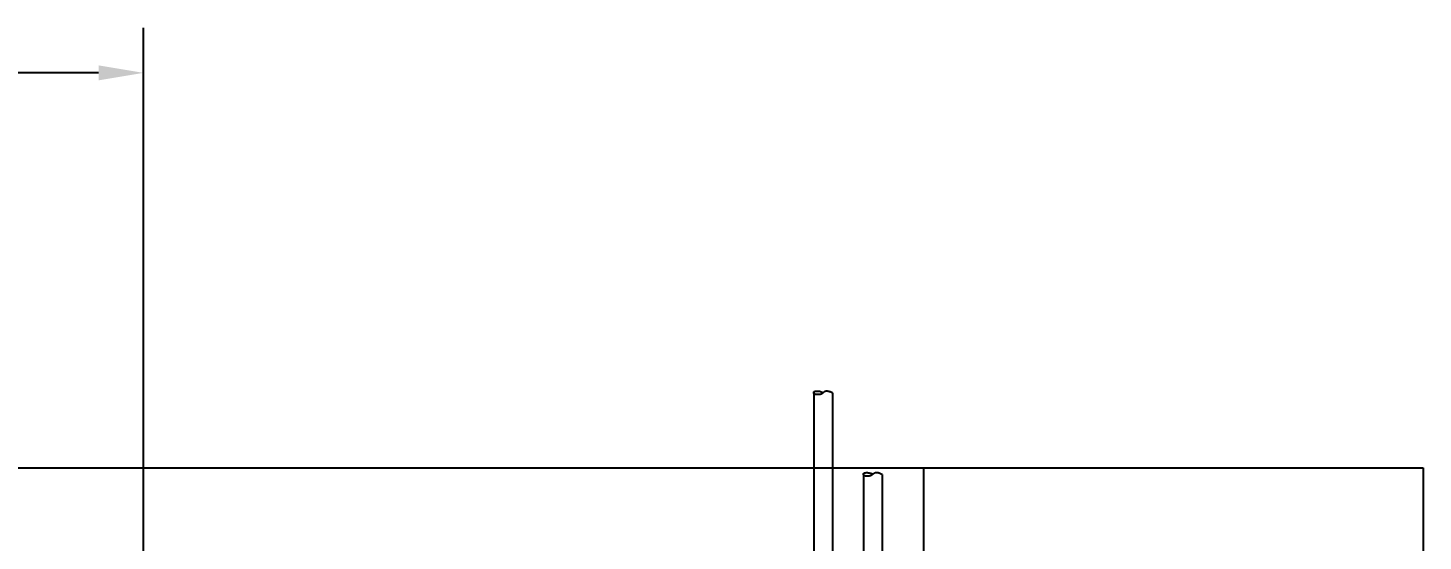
# Model space of a CAD drawing. Header units: inches. Extents: x -1574 to 492, y -294 to 234.
# Drawn here: x 278 to 333.9, y 99.8 to 120.4 of the extents above; entities that cross this region are included whole.
import ezdxf

# ---------------------------------------------------------------- set-up
doc = ezdxf.new("R2010")
doc.units = ezdxf.units.IN
doc.header["$MEASUREMENT"] = 0
for name, color, linetype in [('Chamber', 9, 'Continuous'), ('DIMS', 171, 'Continuous'), ('EXTERIOR PLUMB EQUIP', 250, 'Continuous')]:
    doc.layers.add(name, color=color, linetype=linetype)
doc.styles.get("Standard").update_dxf_attribs({"font": 'ARIAL.TTF'})
doc.dimstyles.get("Standard").update_dxf_attribs({"dimtxt": 0.18, "dimasz": 0.18, "dimexe": 0.18, "dimexo": 0.0625, "dimgap": 0.09, "dimtad": 0, "dimtih": 1, "dimtoh": 1, "dimdec": 4, "dimzin": 0, "dimdsep": 46, "dimtxsty": 'Standard', "dimcen": 0.09, "dimadec": 0, "dimazin": 0, "dimtfac": 1, "dimtdec": 4, "dimtofl": 0, "dimtmove": 0, "dimatfit": 3, "dimfxl": 0, "dimtolj": 1, "dimtzin": 0, "dimarcsym": 0})

# ---------------------------------------------------------------- blocks, each defined once
blk = doc.blocks.new('*D105')
at = {"layer": 'Defpoints', "color": 0}
for p in [(282.627, 118.55), (217.854, 102.729), (282.627, 96.539)]:
    blk.add_point(p, dxfattribs=at)
at = {"layer": 'DIMS', "color": 0, "lineweight": -2}
for p, q in [((217.854, 103.354), (217.854, 120.35)), ((282.627, 97.164), (282.627, 120.35)), ((219.654, 118.55), (244.9, 118.55)), ((280.827, 118.55), (255.581, 118.55))]:
    blk.add_line(p, q, dxfattribs=at)
at = {"layer": 'DIMS', "color": 0}
for points in [[(219.654, 118.85), (219.654, 118.25), (217.854, 118.55)], [(280.827, 118.85), (280.827, 118.25), (282.627, 118.55)]]:
    blk.add_solid(points, dxfattribs=at)
at = {"layer": 'DIMS', "color": 0, "insert": (250.241, 118.55), "char_height": 1.8, "attachment_point": 5}
blk.add_mtext('\\A1;64.7727', dxfattribs=at)

msp = doc.modelspace()

# ---------------------------------------------------------------- linework, layer by layer
at = {"layer": 'Chamber'}
for p, q in [((217.85439, 102.72858), (333.85439, 102.72858)), ((313.85439, 102.72858), (313.85439, 2.72858)), ((333.85439, 102.72858), (333.85439, 2.72858))]:
    msp.add_line(p, q, dxfattribs=at)
at = {"layer": 'EXTERIOR PLUMB EQUIP'}
for p, q in [((309.45732, 105.73884), (309.45732, 65.94685)), ((310.20732, 105.73239), (310.20732, 65.94934)), ((311.44608, 102.47309), (311.44608, 62.6811)), ((312.19608, 102.46664), (312.19608, 62.6836))]:
    msp.add_line(p, q, dxfattribs=at)
for points in [[(310.20732, 105.73239), (310.16904, 105.751), (310.14154, 105.76311), (310.11569, 105.77325), (310.09143, 105.78159), (310.06868, 105.78828), (310.04737, 105.79346), (310.02742, 105.7973), (310.00876, 105.79994), (309.9913, 105.8015), (309.97491, 105.80197), (309.95945, 105.80131), (309.94477, 105.79948), (309.93072, 105.79644), (309.91716, 105.79214), (309.90394, 105.78653), (309.89092, 105.77959), (309.87798, 105.77132), (309.86505, 105.76199), (309.85212, 105.75192), (309.83915, 105.74144), (309.82612, 105.73086), (309.813, 105.72052), (309.79974, 105.71073), (309.78634, 105.70182), (309.77275, 105.69405), (309.75896, 105.6874), (309.74494, 105.68179), (309.73066, 105.67715), (309.71612, 105.6734), (309.70127, 105.67046), (309.68611, 105.66826), (309.6706, 105.6667), (309.65476, 105.66573), (309.63876, 105.66528), (309.62278, 105.6653), (309.60704, 105.66576), (309.59174, 105.6666), (309.57706, 105.66776), (309.56321, 105.66921), (309.55039, 105.67088), (309.53876, 105.67276), (309.52825, 105.67484), (309.51877, 105.67718), (309.51023, 105.67979), (309.50252, 105.68271), (309.49554, 105.68596), (309.4892, 105.68959), (309.48341, 105.69362), (309.47807, 105.69807), (309.47323, 105.70293), (309.46892, 105.70816), (309.46521, 105.71375), (309.46214, 105.71965), (309.45977, 105.72584), (309.45814, 105.73229), (309.45731, 105.73898), (309.45733, 105.74586), (309.45831, 105.75284), (309.46035, 105.75982), (309.46357, 105.76671), (309.46807, 105.77338), (309.47397, 105.77976), (309.48137, 105.78572), (309.49038, 105.79118), (309.50108, 105.79603), (309.51345, 105.80021), (309.52743, 105.80368), (309.54296, 105.80637), (309.56, 105.80823), (309.57848, 105.80921), (309.59835, 105.80925), (309.61956, 105.8083), (309.64214, 105.80626), (309.66646, 105.80288), (309.693, 105.79785), (309.72223, 105.79088), (309.7546, 105.78166), (309.7906, 105.76989), (309.83068, 105.75527), (309.84782, 105.74844)], [(312.19608, 102.46664), (312.1578, 102.48525), (312.1303, 102.49736), (312.10446, 102.5075), (312.0802, 102.51584), (312.05744, 102.52253), (312.03613, 102.52771), (312.01618, 102.53155), (311.99752, 102.53419), (311.98006, 102.53575), (311.96367, 102.53622), (311.94821, 102.53557), (311.93353, 102.53374), (311.91948, 102.53069), (311.90592, 102.52639), (311.89271, 102.52079), (311.87969, 102.51384), (311.86674, 102.50557), (311.85381, 102.49624), (311.84088, 102.48617), (311.82792, 102.47569), (311.81488, 102.46511), (311.80176, 102.45477), (311.78851, 102.44498), (311.7751, 102.43607), (311.76151, 102.4283), (311.74772, 102.42165), (311.7337, 102.41604), (311.71943, 102.41141), (311.70488, 102.40766), (311.69003, 102.40472), (311.67487, 102.40251), (311.65936, 102.40095), (311.64352, 102.39998), (311.62752, 102.39953), (311.61155, 102.39956), (311.59581, 102.40001), (311.5805, 102.40085), (311.56582, 102.40201), (311.55197, 102.40346), (311.53916, 102.40513), (311.52752, 102.40701), (311.51701, 102.4091), (311.50753, 102.41143), (311.49899, 102.41404), (311.49128, 102.41696), (311.4843, 102.42021), (311.47797, 102.42384), (311.47217, 102.42787), (311.46683, 102.43233), (311.46199, 102.43718), (311.45768, 102.44242), (311.45397, 102.448), (311.4509, 102.4539), (311.44853, 102.46009), (311.4469, 102.46654), (311.44607, 102.47323), (311.44609, 102.48011), (311.44707, 102.48709), (311.44911, 102.49408), (311.45233, 102.50096), (311.45684, 102.50764), (311.46273, 102.51401), (311.47013, 102.51997), (311.47914, 102.52543), (311.48984, 102.53028), (311.50221, 102.53447), (311.51619, 102.53793), (311.53172, 102.54062), (311.54876, 102.54248), (311.56724, 102.54346), (311.58711, 102.5435), (311.60832, 102.54255), (311.6309, 102.54052), (311.65522, 102.53713), (311.68176, 102.53211), (311.71099, 102.52513), (311.74336, 102.51591), (311.77936, 102.50414), (311.81944, 102.48952), (311.83658, 102.48269)]]:
    msp.add_lwpolyline(points, dxfattribs=at)

# ---------------------------------------------------------------- dimensions: what is measured, and where the dimension line sits
at = {"layer": 'DIMS'}
dim = msp.add_linear_dim(base=(282.62711, 118.55016), p1=(217.85439, 102.72858), p2=(282.62711, 96.53858), dimstyle='Standard', override={"dimscale": 10}, dxfattribs=at)
dim.commit()
dim.dimension.update_dxf_attribs({"geometry": '*D105', "text_midpoint": (250.24075, 118.55016)})

doc.saveas('drawing.dxf')
